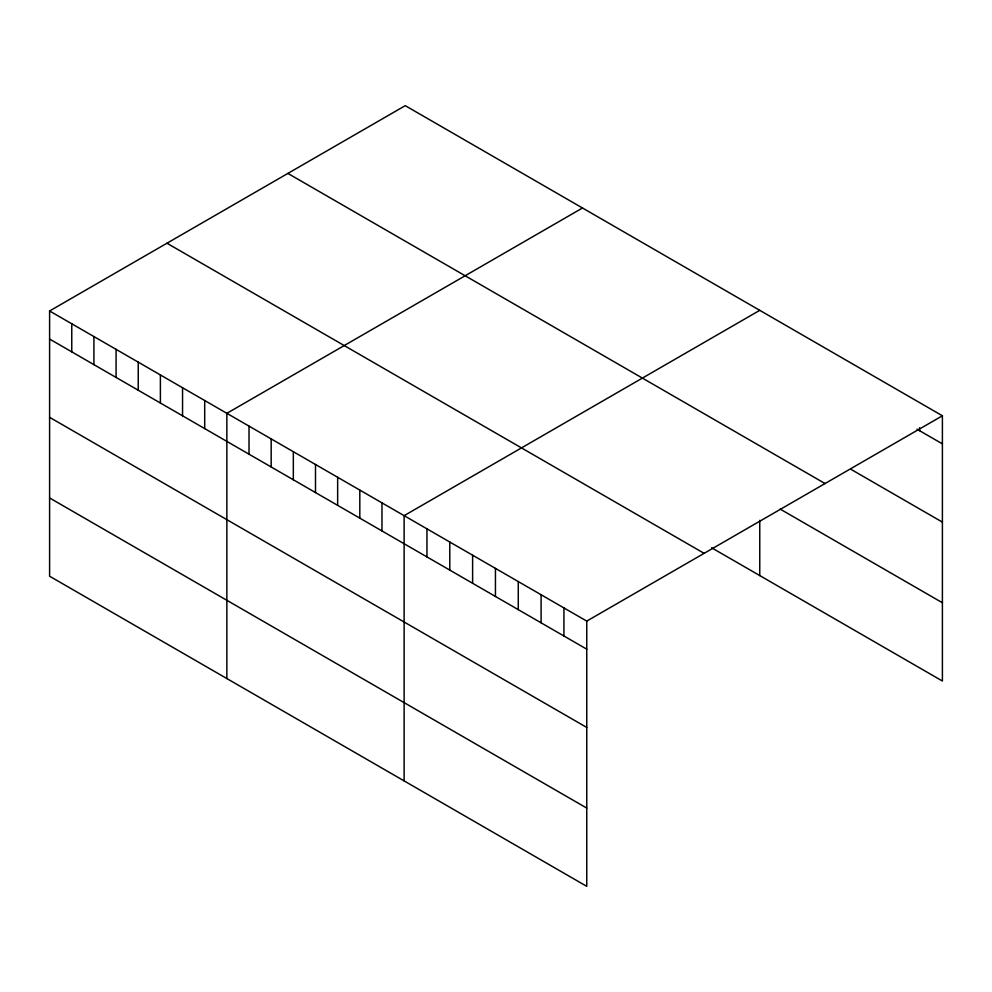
<?xml version="1.0" encoding="UTF-8"?>
<svg xmlns="http://www.w3.org/2000/svg" width="992" height="992" viewBox="0 0 992 992"><rect width="100%" height="100%" fill="white"/><g stroke="black" fill="none" stroke-linecap="round" stroke-linejoin="round"><path stroke-width="1.49" d="M49.6 310.98L586.756 621.104L586.756 886.34L49.6 576.216L49.6 310.98L405.244 105.66L942.4 415.784L942.4 681.02L711.537 547.733M582.502 207.998L226.858 413.329L226.858 678.565M759.76 310.335L404.128 515.666L404.128 780.902M586.756 621.104L942.4 415.784M917.03 429.214L942.4 443.858M851.086 469.402L942.4 522.114M287.878 173.414L825.034 483.538M780.059 509.032L942.4 602.752M166.966 243.226L704.122 553.35M49.6 339.053L586.756 649.177M49.6 417.322L586.756 727.446M49.6 497.959L586.756 808.083M919.572 427.713L919.572 430.677M759.76 520.329L759.76 575.571M563.927 607.922L563.927 635.996M541.099 594.741L541.099 622.827M518.27 581.572L518.27 609.646M495.442 568.391L495.442 596.465M472.614 555.21L472.614 583.284M449.785 542.029L449.785 570.102M426.957 528.848L426.957 556.921M381.97 502.87L381.97 530.943M359.811 490.085L359.811 518.159M337.652 477.288L337.652 505.362M315.493 464.492L315.493 492.565M293.334 451.707L293.334 479.781M271.176 438.91L271.176 466.984M249.017 426.114L249.017 454.187M204.699 400.532L204.699 428.606M182.553 387.736L182.553 415.809M160.394 374.951L160.394 403.025M138.235 362.154L138.235 390.228M116.076 349.358L116.076 377.431M93.918 336.573L93.918 364.647M71.759 323.776L71.759 351.85"/></g></svg>
